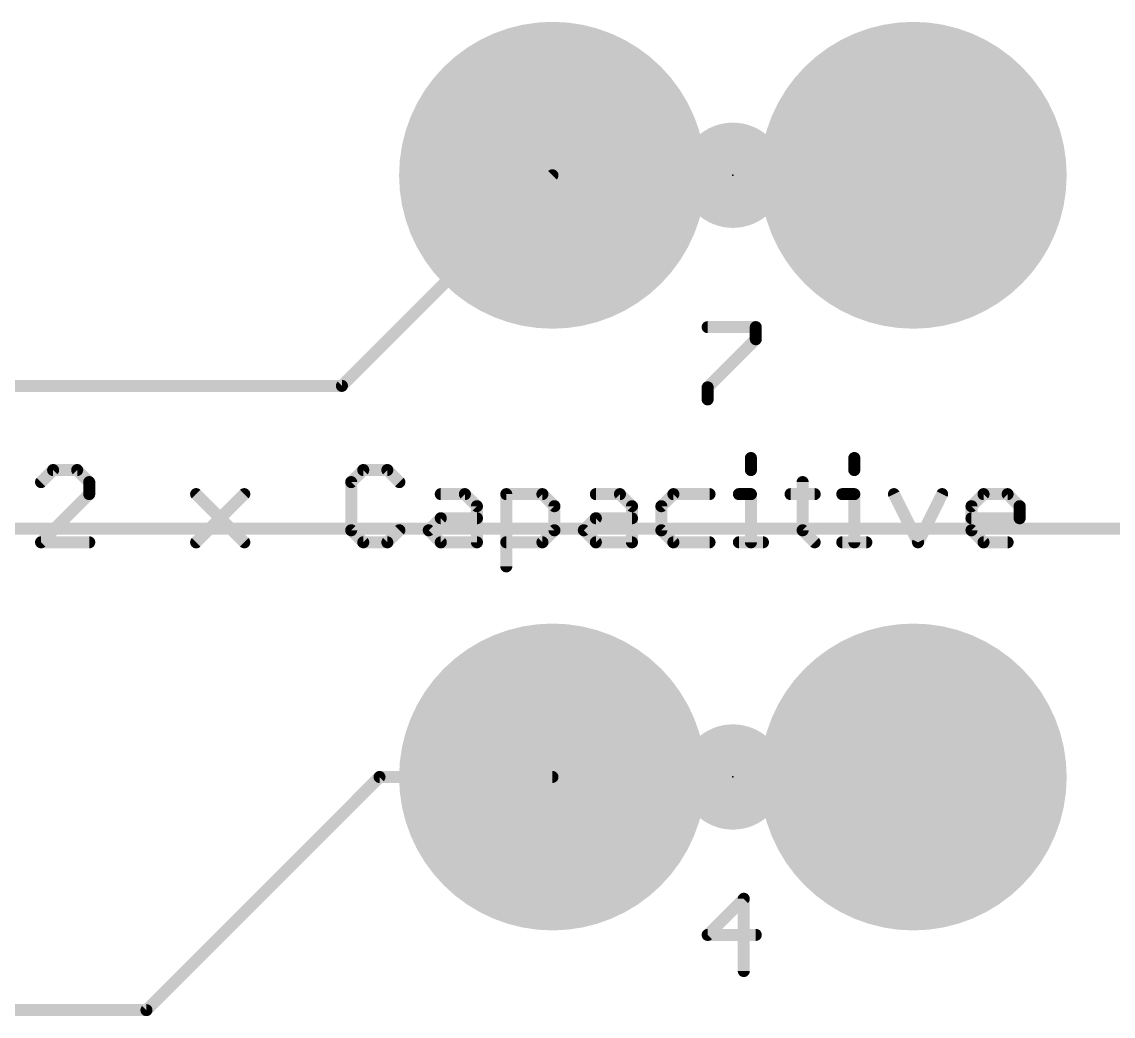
# Model space of a CAD drawing. Extents: x 0 to 68.6, y 0 to 53.3.
# Drawn here: x 26.09 to 44.52, y 17.55 to 34.34 of the extents above; entities that cross this region are included whole.
import ezdxf

# ---------------------------------------------------------------- set-up
doc = ezdxf.new("R2010")
doc.units = 0
for name, color, linetype in [('1', 12, 'CONTINUOUS'), ('17', 110, 'CONTINUOUS'), ('21', 40, 'CONTINUOUS'), ('23', 53, 'CONTINUOUS'), ('29', 253, 'CONTINUOUS')]:
    doc.layers.add(name, color=color, linetype=linetype)

# ---------------------------------------------------------------- blocks, each defined once
blk = doc.blocks.new('ROUNDP')
at = {"const_width": 0.5}
blk.add_lwpolyline([(0, -0.25, 1), (0, 0.25, 1), (0, -0.25)], format="xyb", dxfattribs=at)

msp = doc.modelspace()

# ---------------------------------------------------------------- linework, layer by layer
at = {"layer": '1'}
for points, const_width in [([(31.496, 28.194), (35.052, 31.75)], 0.2032), ([(38.1, 31.75), (35.052, 31.75)], 0.254), ([(41.148, 31.75), (38.1, 31.75)], 0.254), ([(13.335, 28.194), (31.496, 28.194)], 0.2032), ([(13.081, 25.781), (46.736, 25.781)], 0.2032), ([(28.194, 17.653), (32.131, 21.59)], 0.2032), ([(32.131, 21.59), (35.052, 21.59)], 0.2032), ([(35.052, 21.59), (38.1, 21.59)], 0.254), ([(38.1, 21.59), (41.148, 21.59)], 0.254), ([(13.843, 17.653), (28.194, 17.653)], 0.2032)]:
    msp.add_lwpolyline(points, dxfattribs=dict(at, const_width=const_width))
for points, const_width in [([(35.052, 31.8135, 1), (35.052, 31.6865)], 0.127), ([(35.0879, 31.7141, 1), (35.0161, 31.7859)], 0.1016), ([(38.1, 31.8135, 1), (38.1, 31.6865)], 0.127), ([(38.1, 31.6865, 1), (38.1, 31.8135)], 0.127), ([(41.148, 31.6865, 1), (41.148, 31.8135)], 0.127), ([(31.4601, 28.2299, 1), (31.5319, 28.1581)], 0.1016), ([(31.496, 28.1432, 1), (31.496, 28.2448)], 0.1016), ([(32.131, 21.6408, 1), (32.131, 21.5392)], 0.1016), ([(32.1669, 21.5541, 1), (32.0951, 21.6259)], 0.1016), ([(35.052, 21.6535, 1), (35.052, 21.5265)], 0.127), ([(35.052, 21.5392, 1), (35.052, 21.6408)], 0.1016), ([(38.1, 21.6535, 1), (38.1, 21.5265)], 0.127), ([(38.1, 21.5265, 1), (38.1, 21.6535)], 0.127), ([(41.148, 21.5265, 1), (41.148, 21.6535)], 0.127), ([(28.1581, 17.6889, 1), (28.2299, 17.6171)], 0.1016), ([(28.194, 17.6022, 1), (28.194, 17.7038)], 0.1016)]:
    msp.add_lwpolyline(points, format="xyb", dxfattribs=dict(at, const_width=const_width))
at = {"layer": '21', "const_width": 0.2032}
for points in [[(37.6737, 29.1856), (38.4872, 29.1856)], [(38.4872, 29.1856), (38.4872, 28.9823)], [(38.4872, 28.9823), (37.6737, 28.1688)], [(37.6737, 28.1688), (37.6737, 27.9654)], [(38.4049, 26.976), (38.4049, 26.7726)], [(40.1512, 26.976), (40.1512, 26.7726)], [(26.6174, 26.7726), (26.414, 26.5693)], [(27.0242, 26.7726), (26.6174, 26.7726)], [(27.2275, 26.5693), (27.0242, 26.7726)], [(31.8563, 26.7726), (31.653, 26.5693)], [(32.2631, 26.7726), (31.8563, 26.7726)], [(32.4664, 26.5693), (32.2631, 26.7726)], [(27.2275, 26.3659), (27.2275, 26.5693)], [(31.653, 26.5693), (31.653, 25.7558)], [(39.2781, 26.5693), (39.2781, 25.7558)], [(26.414, 25.5524), (27.2275, 26.3659)], [(29.0335, 26.3659), (29.847, 25.5524)], [(29.0335, 25.5524), (29.847, 26.3659)], [(33.166, 26.3659), (33.5728, 26.3659)], [(33.5728, 26.3659), (33.7762, 26.1625)], [(34.2724, 25.1457), (34.2724, 26.3659)], [(34.2724, 26.3659), (34.8825, 26.3659)], [(34.8825, 26.3659), (35.0859, 26.1625)], [(35.7855, 26.3659), (36.1922, 26.3659)], [(36.1922, 26.3659), (36.3956, 26.1625)], [(37.0952, 26.3659), (36.8919, 26.1625)], [(37.7053, 26.3659), (37.0952, 26.3659)], [(38.2016, 26.3659), (38.4049, 26.3659)], [(38.4049, 26.3659), (38.4049, 25.5524)], [(39.0747, 26.3659), (39.4815, 26.3659)], [(39.9479, 26.3659), (40.1512, 26.3659)], [(40.1512, 26.3659), (40.1512, 25.5524)], [(40.821, 26.3659), (41.2278, 25.5524)], [(41.2278, 25.5524), (41.6345, 26.3659)], [(42.1307, 26.1625), (42.3341, 26.3659)], [(42.3341, 26.3659), (42.7409, 26.3659)], [(42.7409, 26.3659), (42.9442, 26.1625)], [(33.7762, 26.1625), (33.7762, 25.5524)], [(35.0859, 26.1625), (35.0859, 25.7558)], [(36.3956, 26.1625), (36.3956, 25.5524)], [(36.8919, 26.1625), (36.8919, 25.7558)], [(42.1307, 25.7558), (42.1307, 26.1625)], [(42.9442, 26.1625), (42.9442, 25.9591)], [(32.9627, 25.7558), (33.166, 25.9591)], [(33.166, 25.9591), (33.7762, 25.9591)], [(35.5821, 25.7558), (35.7855, 25.9591)], [(35.7855, 25.9591), (36.3956, 25.9591)], [(42.9442, 25.9591), (42.1307, 25.9591)], [(31.653, 25.7558), (31.8563, 25.5524)], [(32.2631, 25.5524), (32.4664, 25.7558)], [(33.166, 25.5524), (32.9627, 25.7558)], [(35.0859, 25.7558), (34.8825, 25.5524)], [(35.7855, 25.5524), (35.5821, 25.7558)], [(36.8919, 25.7558), (37.0952, 25.5524)], [(39.2781, 25.7558), (39.4815, 25.5524)], [(42.3341, 25.5524), (42.1307, 25.7558)], [(27.2275, 25.5524), (26.414, 25.5524)], [(31.8563, 25.5524), (32.2631, 25.5524)], [(33.7762, 25.5524), (33.166, 25.5524)], [(34.8825, 25.5524), (34.2724, 25.5524)], [(36.3956, 25.5524), (35.7855, 25.5524)], [(37.0952, 25.5524), (37.7053, 25.5524)], [(38.2016, 25.5524), (38.6083, 25.5524)], [(39.9479, 25.5524), (40.3546, 25.5524)], [(42.7409, 25.5524), (42.3341, 25.5524)], [(38.2839, 19.5336), (37.6737, 18.9235)], [(38.2839, 18.3134), (38.2839, 19.5336)], [(37.6737, 18.9235), (38.4872, 18.9235)]]:
    msp.add_lwpolyline(points, dxfattribs=at)
at = {"layer": '21', "const_width": 0.1016}
for points in [[(37.6737, 29.2364, 1), (37.6737, 29.1348)], [(38.538, 29.1856, 1), (38.4364, 29.1856)], [(38.4872, 29.1348, 1), (38.4872, 29.2364)], [(38.4364, 28.9823, 1), (38.538, 28.9823)], [(38.5232, 28.9463, 1), (38.4513, 29.0182)], [(37.7245, 28.1688, 1), (37.6229, 28.1688)], [(37.6378, 28.2047, 1), (37.7097, 28.1329)], [(37.6229, 27.9654, 1), (37.7245, 27.9654)], [(38.4557, 26.976, 1), (38.3541, 26.976)], [(40.202, 26.976, 1), (40.1004, 26.976)], [(26.6174, 26.8234, 1), (26.6174, 26.7218)], [(26.6533, 26.7367, 1), (26.5815, 26.8086)], [(27.0601, 26.8086, 1), (26.9882, 26.7367)], [(27.0242, 26.7218, 1), (27.0242, 26.8234)], [(31.8563, 26.8234, 1), (31.8563, 26.7218)], [(31.8922, 26.7367, 1), (31.8204, 26.8086)], [(32.299, 26.8086, 1), (32.2271, 26.7367)], [(32.2631, 26.7218, 1), (32.2631, 26.8234)], [(38.3541, 26.7726, 1), (38.4557, 26.7726)], [(40.1004, 26.7726, 1), (40.202, 26.7726)], [(26.3781, 26.6052, 1), (26.45, 26.5333)], [(27.2783, 26.5693, 1), (27.1767, 26.5693)], [(27.1916, 26.5333, 1), (27.2635, 26.6052)], [(31.617, 26.6052, 1), (31.6889, 26.5333)], [(31.7037, 26.5693, 1), (31.6022, 26.5693)], [(32.4305, 26.5333, 1), (32.5024, 26.6052)], [(39.3289, 26.5693, 1), (39.2273, 26.5693)], [(27.1767, 26.3659, 1), (27.2783, 26.3659)], [(27.2635, 26.33, 1), (27.1916, 26.4018)], [(29.0694, 26.4018, 1), (28.9976, 26.33)], [(29.8829, 26.33, 1), (29.8111, 26.4018)], [(33.166, 26.4167, 1), (33.166, 26.3151)], [(33.6087, 26.4018, 1), (33.5369, 26.33)], [(33.5728, 26.3151, 1), (33.5728, 26.4167)], [(34.3232, 26.3659, 1), (34.2216, 26.3659)], [(34.2724, 26.4167, 1), (34.2724, 26.3151)], [(34.9184, 26.4018, 1), (34.8466, 26.33)], [(34.8825, 26.3151, 1), (34.8825, 26.4167)], [(35.7855, 26.4167, 1), (35.7855, 26.3151)], [(36.2282, 26.4018, 1), (36.1563, 26.33)], [(36.1922, 26.3151, 1), (36.1922, 26.4167)], [(37.0952, 26.4167, 1), (37.0952, 26.3151)], [(37.1311, 26.33, 1), (37.0593, 26.4018)], [(37.7053, 26.3151, 1), (37.7053, 26.4167)], [(38.2016, 26.4167, 1), (38.2016, 26.3151)], [(38.4557, 26.3659, 1), (38.3541, 26.3659)], [(38.4049, 26.3151, 1), (38.4049, 26.4167)], [(39.0747, 26.4167, 1), (39.0747, 26.3151)], [(39.4815, 26.3151, 1), (39.4815, 26.4167)], [(39.9479, 26.4167, 1), (39.9479, 26.3151)], [(40.202, 26.3659, 1), (40.1004, 26.3659)], [(40.1512, 26.3151, 1), (40.1512, 26.4167)], [(40.8665, 26.3886, 1), (40.7756, 26.3432)], [(41.68, 26.3432, 1), (41.5891, 26.3886)], [(42.3341, 26.4167, 1), (42.3341, 26.3151)], [(42.37, 26.33, 1), (42.2982, 26.4018)], [(42.7768, 26.4018, 1), (42.7049, 26.33)], [(42.7409, 26.3151, 1), (42.7409, 26.4167)], [(33.827, 26.1625, 1), (33.7254, 26.1625)], [(33.7402, 26.1266, 1), (33.8121, 26.1984)], [(35.1367, 26.1625, 1), (35.0351, 26.1625)], [(35.05, 26.1266, 1), (35.1218, 26.1984)], [(36.4464, 26.1625, 1), (36.3448, 26.1625)], [(36.3597, 26.1266, 1), (36.4315, 26.1984)], [(36.8559, 26.1984, 1), (36.9278, 26.1266)], [(36.9427, 26.1625, 1), (36.8411, 26.1625)], [(42.1816, 26.1625, 1), (42.0799, 26.1625)], [(42.0948, 26.1984, 1), (42.1667, 26.1266)], [(42.995, 26.1625, 1), (42.8934, 26.1625)], [(42.9083, 26.1266, 1), (42.9802, 26.1984)], [(33.166, 26.0099, 1), (33.166, 25.9083)], [(33.202, 25.9232, 1), (33.1301, 25.9951)], [(33.7762, 25.9083, 1), (33.7762, 26.0099)], [(35.7855, 26.0099, 1), (35.7855, 25.9083)], [(35.8214, 25.9232, 1), (35.7496, 25.9951)], [(36.3956, 25.9083, 1), (36.3956, 26.0099)], [(42.1307, 26.0099, 1), (42.1307, 25.9083)], [(42.8934, 25.9591, 1), (42.995, 25.9591)], [(42.9442, 25.9083, 1), (42.9442, 26.0099)], [(31.6889, 25.7917, 1), (31.617, 25.7199)], [(32.5024, 25.7199, 1), (32.4305, 25.7917)], [(32.9986, 25.7917, 1), (32.9268, 25.7199)], [(32.9268, 25.7917, 1), (32.9986, 25.7199)], [(35.1218, 25.7199, 1), (35.05, 25.7917)], [(35.618, 25.7917, 1), (35.5462, 25.7199)], [(35.5462, 25.7917, 1), (35.618, 25.7199)], [(36.9278, 25.7917, 1), (36.8559, 25.7199)], [(39.314, 25.7917, 1), (39.2422, 25.7199)], [(42.1667, 25.7917, 1), (42.0948, 25.7199)], [(26.414, 25.6032, 1), (26.414, 25.5016)], [(26.3781, 25.5883, 1), (26.45, 25.5165)], [(27.2275, 25.5016, 1), (27.2275, 25.6032)], [(28.9976, 25.5883, 1), (29.0694, 25.5165)], [(29.8111, 25.5165, 1), (29.8829, 25.5883)], [(31.6022, 25.7558, 1), (31.7037, 25.7558)], [(31.8563, 25.6032, 1), (31.8563, 25.5016)], [(31.8204, 25.5165, 1), (31.8922, 25.5883)], [(32.2271, 25.5883, 1), (32.299, 25.5165)], [(32.2631, 25.5016, 1), (32.2631, 25.6032)], [(33.166, 25.6032, 1), (33.166, 25.5016)], [(33.1301, 25.5165, 1), (33.202, 25.5883)], [(33.7762, 25.5016, 1), (33.7762, 25.6032)], [(34.2724, 25.6032, 1), (34.2724, 25.5016)], [(34.8466, 25.5883, 1), (34.9184, 25.5165)], [(34.8825, 25.5016, 1), (34.8825, 25.6032)], [(35.0351, 25.7558, 1), (35.1367, 25.7558)], [(35.7855, 25.6032, 1), (35.7855, 25.5016)], [(35.7496, 25.5165, 1), (35.8214, 25.5883)], [(36.3956, 25.5016, 1), (36.3956, 25.6032)], [(36.8411, 25.7558, 1), (36.9427, 25.7558)], [(37.0952, 25.6032, 1), (37.0952, 25.5016)], [(37.0593, 25.5165, 1), (37.1311, 25.5883)], [(37.7053, 25.5016, 1), (37.7053, 25.6032)], [(38.2016, 25.6032, 1), (38.2016, 25.5016)], [(38.6083, 25.5016, 1), (38.6083, 25.6032)], [(39.2273, 25.7558, 1), (39.3289, 25.7558)], [(39.4456, 25.5165, 1), (39.5174, 25.5883)], [(39.9479, 25.6032, 1), (39.9479, 25.5016)], [(40.3546, 25.5016, 1), (40.3546, 25.6032)], [(41.1823, 25.5751, 1), (41.2732, 25.5297)], [(41.1823, 25.5297, 1), (41.2732, 25.5751)], [(42.0799, 25.7558, 1), (42.1816, 25.7558)], [(42.3341, 25.6032, 1), (42.3341, 25.5016)], [(42.2982, 25.5165, 1), (42.37, 25.5883)], [(42.7409, 25.5016, 1), (42.7409, 25.6032)], [(33.7254, 25.5524, 1), (33.827, 25.5524)], [(36.3448, 25.5524, 1), (36.4464, 25.5524)], [(38.3541, 25.5524, 1), (38.4557, 25.5524)], [(40.1004, 25.5524, 1), (40.202, 25.5524)], [(34.2216, 25.1457, 1), (34.3232, 25.1457)], [(38.3347, 19.5336, 1), (38.2331, 19.5336)], [(38.3198, 19.4977, 1), (38.2479, 19.5696)], [(37.6737, 18.9743, 1), (37.6737, 18.8727)], [(37.6378, 18.9594, 1), (37.7097, 18.8876)], [(38.4872, 18.8727, 1), (38.4872, 18.9743)], [(38.2331, 18.3134, 1), (38.3347, 18.3134)]]:
    msp.add_lwpolyline(points, format="xyb", dxfattribs=at)
at = {"layer": '23'}
for p in [(38.1, 31.75), (38.1, 31.75), (38.1, 21.59), (38.1, 21.59)]:
    msp.add_point(p, dxfattribs=at)

# ---------------------------------------------------------------- block references
at = {"layer": '17'}
for p, xscale, yscale, rotation in [((35.052, 31.75), 5.08, 5.08, 90), ((35.052, 31.75), 5.08, 5.08, 90), ((41.148, 31.75), 5.08, 5.08, 90), ((41.148, 31.75), 5.08, 5.08, 90), ((38.1, 31.75), 1.6764, 1.6764, 180), ((38.1, 31.75), 1.6764, 1.6764, 180), ((35.052, 21.59), 5.08, 5.08, 90), ((35.052, 21.59), 5.08, 5.08, 90), ((41.148, 21.59), 5.08, 5.08, 90), ((41.148, 21.59), 5.08, 5.08, 90), ((38.1, 21.59), 1.6764, 1.6764, 180), ((38.1, 21.59), 1.6764, 1.6764, 180)]:
    msp.add_blockref('ROUNDP', p, dxfattribs=dict(at, xscale=xscale, yscale=yscale, rotation=rotation))
at = {"layer": '29'}
for p, xscale, yscale, rotation in [((35.052, 31.75), 5.1816, 5.1816, 90), ((41.148, 31.75), 5.1816, 5.1816, 90), ((38.1, 31.75), 1.778, 1.778, 180), ((35.052, 21.59), 5.1816, 5.1816, 90), ((41.148, 21.59), 5.1816, 5.1816, 90), ((38.1, 21.59), 1.778, 1.778, 180)]:
    msp.add_blockref('ROUNDP', p, dxfattribs=dict(at, xscale=xscale, yscale=yscale, rotation=rotation))

doc.saveas('drawing.dxf')
